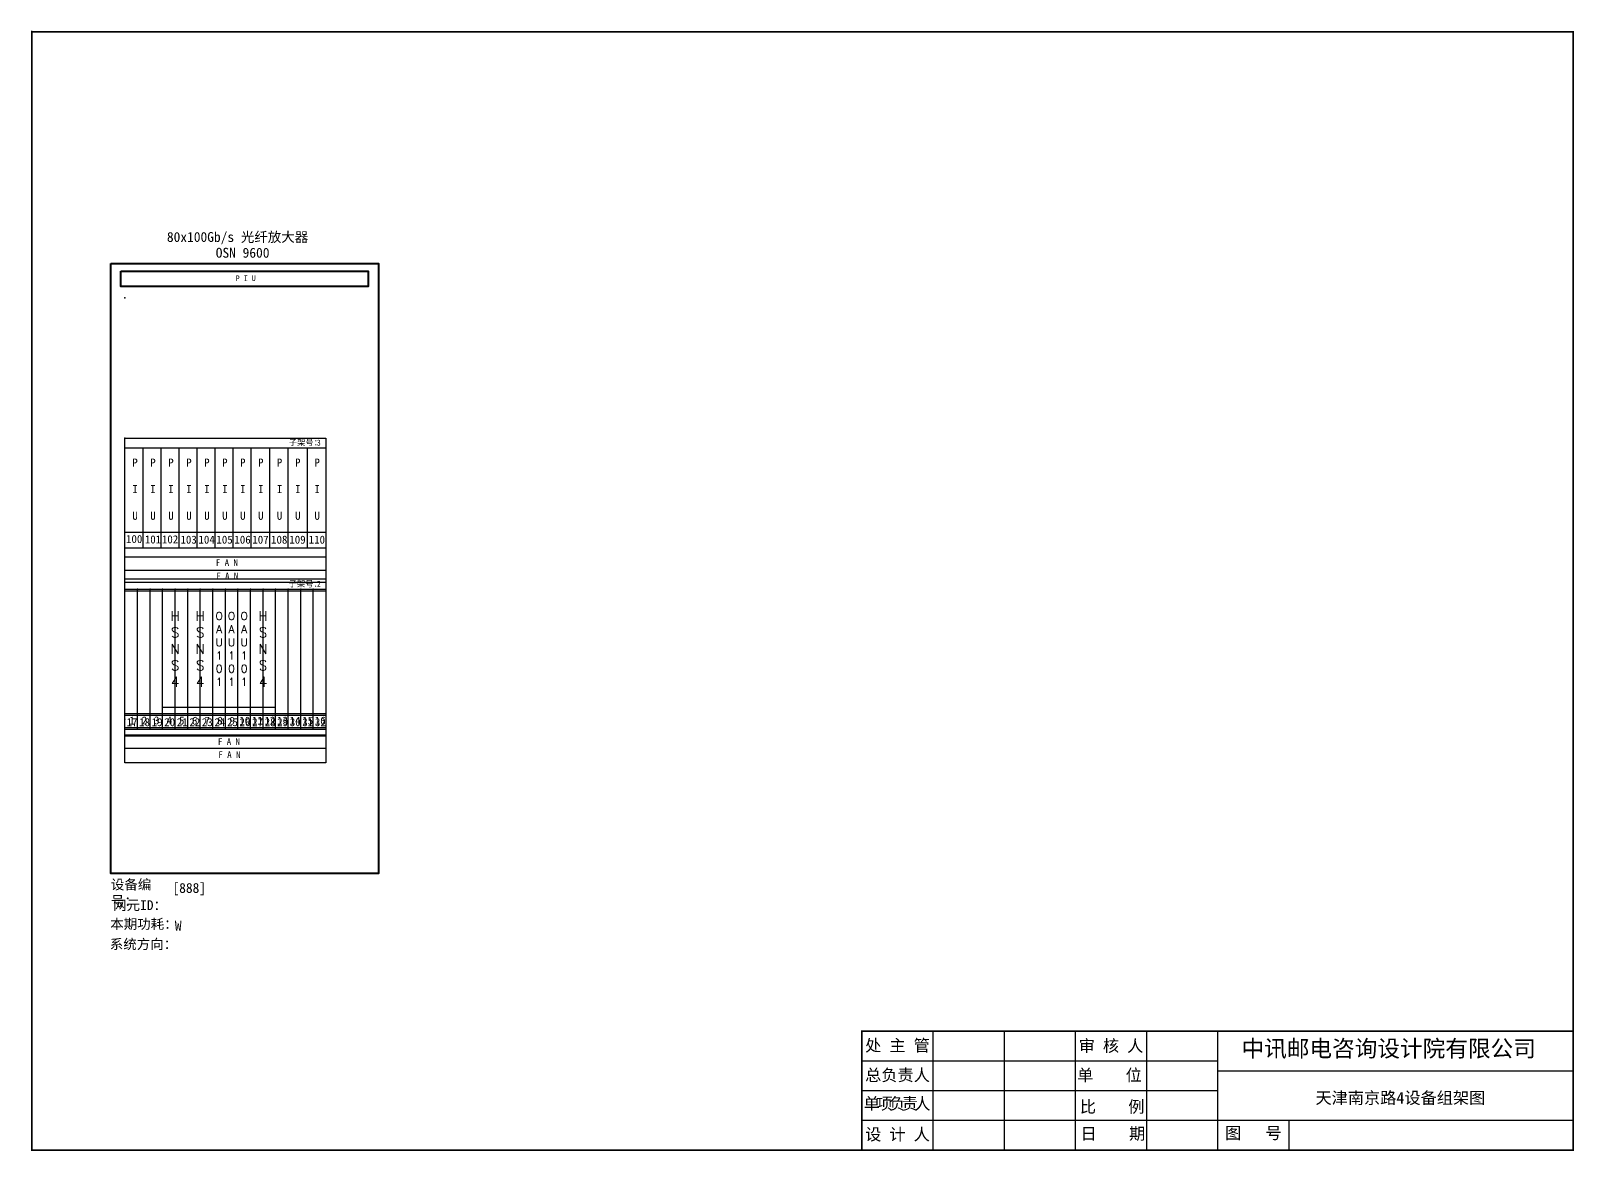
# Model space of a CAD drawing. Header units: millimetres. Extents: x -239 to 1556, y 138 to 1134.
# Drawn here: x 843.8 to 1234.2, y 175.3 to 458.5 of the extents above; entities that cross this region are included whole.
import ezdxf
from ezdxf.enums import TextEntityAlignment as Align

# ---------------------------------------------------------------- set-up
doc = ezdxf.new("R2010")
doc.units = ezdxf.units.MM
doc.styles.get("Standard").update_dxf_attribs({"font": 'txt', "bigfont": 'gbcbig.shx'})
doc.styles.add('ZZCS_STD', font='txt.SHX', dxfattribs={"height": 2.5, "bigfont": 'EJ.SHX'})
doc.styles.add('图名图号字体', font='', dxfattribs={"height": 3})
doc.styles.add('图框大字体', font='simhei.ttf', dxfattribs={"height": 3})
doc.styles.add('图框小字体', font='simhei.ttf', dxfattribs={"height": 2.5})
doc.styles.add('地线图字体', font='', dxfattribs={"height": 2.5})
doc.styles.add('平面图字体', font='', dxfattribs={"height": 2.5})
doc.styles.add('系统图字体', font='', dxfattribs={"height": 2.5})
doc.styles.get('图名图号字体').set_extended_font_data('SimSun')
doc.styles.get('地线图字体').set_extended_font_data('SimSun')
doc.styles.get('平面图字体').set_extended_font_data('SimSun')
doc.styles.get('系统图字体').set_extended_font_data('SimSun')

# ---------------------------------------------------------------- blocks, each defined once
blk = doc.blocks.new('华为4位组架_新增')
at = {"color": 0, "lineweight": 40}
for points in [[(0, 154.21), (67.75, 154.21), (67.75, 0), (0, 0)], [(2.55, 152.31), (65.09, 152.31), (65.09, 148.38), (2.55, 148.38)]]:
    blk.add_lwpolyline(points, close=True, dxfattribs=at)
at = {"color": 0}
for p in [(3.57, 145.54), (3.57, 110.02), (3.57, 74.51), (3.57, 38.99)]:
    blk.add_point(p, dxfattribs=at)
at = {"color": 0, "attachment_point": 1}
for s, insert, char_height, width, style in [('P I U', (31.61, 151.18), 1.417, 6.7026, '地线图字体'), ('设备编号：', (0.02, -1.56), 2.5, 15.9877, '平面图字体'), ('网元ID：', (0.58, -6.78), 2.5, 16.2404, '平面图字体'), ('本期功耗：', (-0.15, -11.53), 2.5, 17.0496, '平面图字体'), ('系统方向：', (-0.26, -16.63), 2.5, 17.0588, '平面图字体')]:
    blk.add_mtext(s, dxfattribs=dict(at, insert=insert, char_height=char_height, width=width, style=style))
at = {"color": 0, "style": '平面图字体'}
for tag, p in [('SYSTEMNAME', (35.36, 164.89)), ('TYPE', (34.61, 160.95)), ('MODEL', (35.31, 156.92))]:
    blk.add_attdef(tag, text='', height=2.5, dxfattribs=at).set_placement(p, align=Align.MIDDLE_CENTER)
for tag, p in [('RACKINDEX', (16.29, -2.1)), ('NETID', (16.28, -7.24))]:
    blk.add_attdef(tag, text='', height=2.5, dxfattribs=at).set_placement(p, align=Align.TOP_LEFT)
for tag, p in [('POWERWASTE', (16.2, -14.46)), ('SYSDIR1', (15.93, -19.34)), ('SYSDIR2', (15.79, -23.04)), ('SYSDIR3', (15.76, -26.95)), ('SYSDIR4', (15.76, -30.75)), ('SYSDIR5', (15.77, -34.95)), ('SYSDIR6', (15.77, -38.97)), ('SYSDIR7', (15.7, -42.84)), ('SYSDIR8', (15.59, -46.56))]:
    blk.add_attdef(tag, p, '', height=2.5, dxfattribs=at)
blk = doc.blocks.new('A$C15233853')
at = {"color": 250, "char_height": 3, "width": 25.0807, "attachment_point": 1}
for s, insert in [('{\\fSimSun|b0|i0|c134|p2;单}', (0.29, 4.15)), ('{\\fSimSun|b0|i0|c134|p2;项}', (3.49, 4.15)), ('{\\fSimSun|b0|i0|c134|p2;负}', (6.69, 4.15)), ('{\\fSimSun|b0|i0|c134|p2;责}', (9.89, 4.15)), ('{\\fSimSun|b0|i0|c134|p2;人}', (13.09, 4.15))]:
    blk.add_mtext(s, dxfattribs=dict(at, insert=insert))
blk = doc.blocks.new('ZZCSTK_A3标准图框')
for p, q in [((0, 0), (0, 283)), ((228, 30.11), (228, 0.11)), ((246, 30.11), (246, 0)), ((264, 30.11), (264, 0)), ((282, 30.11), (282, 0)), ((300, 30.11), (300, 0)), ((210, 22.61), (300, 22.61)), ((300, 20.11), (390, 20.11)), ((210, 15.11), (300, 15.11)), ((210, 7.61), (300, 7.61)), ((300, 7.61), (390, 7.61)), ((318, 7.61), (318, 0))]:
    blk.add_line(p, q)
at = {"const_width": 0.45}
blk.add_lwpolyline([(0, 0), (390, 0), (390, 282.8), (0, 282.8)], close=True, dxfattribs=at)
at = {"const_width": 0.4}
blk.add_lwpolyline([(390, 30.11), (210, 30.11), (210, 0.11)], dxfattribs=at)
blk.add_blockref('A$C15233853', (210.2, 9.14))
at = {"char_height": 3, "style": '图名图号字体'}
for s, insert, width, attachment_point in [('{\\fSimSun|b0|i0|c134|p2;处 主 管}', (219.03, 26.34), 17, 5), ('{\\fSimSun|b0|i0|c134|p2;审 核 人}', (264.87, 26.24), 17, 4), ('{\\fSimSun|b0|i0|c134|p2;总负责人}', (219.03, 18.84), 17, 5), ('{\\fSimSun|b0|i0|c134|p2;单    位}', (264.5, 18.84), 17, 4), ('{\\fSimSun|b0|i0|c134|p2;比    例}', (265.16, 10.84), 17, 4), ('{\\fSimSun|b0|i0|c134|p2;设 计 人}', (219.03, 3.84), 17, 5), ('{\\fSimSun|b0|i0|c134|p2;日    期}', (265.35, 4.03), 17, 4), ('{\\fSimSun|b0|i0|c134|p2;图   号}', (301.91, 5.86), 15.2047, 1)]:
    blk.add_mtext(s, dxfattribs=dict(at, insert=insert, width=width, attachment_point=attachment_point))
at = {"insert": (306.06, 27.83), "char_height": 4.2, "width": 79.1383, "attachment_point": 1}
blk.add_mtext('\\fSimHei|b0|i0|c134|p2;中讯邮电咨询设计院有限公司', dxfattribs=at)
for tag, height, style, p in [('处主管', 2.5, '图框小字体', (236.8, 24.76)), ('审核人', 2.5, '图框小字体', (291.15, 24.76)), ('总负责人', 2.5, '图框小字体', (236.8, 16.72)), ('单位', 2.5, '图框小字体', (291.15, 17.31)), ('单项负责人', 2.5, '图框小字体', (236.8, 9.97)), ('比例', 2.5, '图框小字体', (291.15, 9.39)), ('图名', 3, '图框大字体', (346.26, 11.75)), ('设计人', 2.5, '图框小字体', (236.8, 2.16)), ('日期', 2.5, '图框小字体', (291.3, 2)), ('图号', 2.5, '图框小字体', (353.24, 2.49))]:
    blk.add_attdef(tag, text='', height=height, dxfattribs=dict(style=style)).set_placement(p, align=Align.CENTER)
blk = doc.blocks.new('*U11')
for p, q in [((0, -2.64), (50.82, -2.64)), ((0, -2.64), (50.82, -2.64)), ((3.18, -37.61), (3.18, -2.64)), ((6.35, -37.61), (6.35, -2.64)), ((9.53, -37.61), (9.53, -2.64)), ((12.71, -37.61), (12.71, -2.64)), ((15.88, -37.61), (15.88, -2.64)), ((19.06, -37.61), (19.06, -2.64)), ((22.23, -37.61), (22.23, -2.64)), ((25.41, -37.61), (25.41, -2.64)), ((28.59, -37.61), (28.59, -2.64)), ((31.76, -37.61), (31.76, -2.64)), ((34.94, -37.61), (34.94, -2.64)), ((38.12, -37.61), (38.12, -2.64)), ((41.29, -37.61), (41.29, -2.64)), ((44.47, -37.61), (44.47, -2.64)), ((47.64, -37.61), (47.64, -2.64)), ((0, -34.08), (50.82, -34.08)), ((6.35, -37.61), (6.35, -34.1)), ((9.53, -37.61), (9.53, -34.1)), ((12.71, -37.61), (12.71, -34.1)), ((15.88, -37.61), (15.88, -34.1)), ((19.06, -37.61), (19.06, -34.1)), ((22.23, -37.61), (22.23, -34.1)), ((25.41, -37.61), (25.41, -34.1)), ((28.59, -37.61), (28.59, -34.1)), ((31.76, -37.61), (31.76, -34.1)), ((34.94, -37.61), (34.94, -34.1)), ((38.12, -37.61), (38.12, -34.1)), ((41.29, -37.61), (41.29, -34.1)), ((44.47, -37.61), (44.47, -34.1)), ((47.64, -37.61), (47.64, -34.1)), ((0, -37.61), (50.82, -37.61)), ((0, -39.71), (50.82, -39.71)), ((0, -39.71), (50.82, -39.71)), ((0, -42.86), (50.82, -42.86))]:
    blk.add_line(p, q)
blk.add_lwpolyline([(0, 0), (50.82, 0), (50.82, -46.58), (0, -46.58)], close=True)
for p in [(0, -2.64), (3.18, -2.64), (6.35, -2.64), (9.53, -2.64), (12.71, -2.64), (15.88, -2.64), (19.06, -2.64), (22.23, -2.64), (25.41, -2.64), (28.59, -2.64), (31.76, -2.64), (34.94, -2.64), (38.12, -2.64), (41.29, -2.64), (44.47, -2.64), (47.64, -2.64), (50.82, -2.64), (0, -34.08), (3.18, -34.08), (6.35, -34.08), (9.53, -34.08), (12.71, -34.08), (15.88, -34.08), (19.06, -34.08), (22.23, -34.08), (25.41, -34.08), (28.59, -34.08), (31.76, -34.08), (34.94, -34.08), (38.12, -34.08), (41.29, -34.08), (44.47, -34.08), (47.64, -34.08), (50.82, -34.08)]:
    blk.add_point(p)
at = {"color": 0, "linetype": 'ByBlock', "style": '系统图字体'}
blk.add_text('子架号：', height=1.5, dxfattribs=at).set_placement((41.42, -2.04))
at = {"attachment_point": 1, "style": '地线图字体'}
for s, insert, char_height, width in [('1', (1.14, -34.85), 2.02, 1.9729), ('2', (4.24, -34.84), 2.02, 1.9729), ('3', (7.35, -34.81), 2.02, 1.9729), ('4', (10.54, -34.81), 2.02, 1.9729), ('5', (13.69, -34.86), 2.02, 1.9729), ('6', (16.96, -34.89), 2.02, 1.9729), ('7', (20.1, -34.89), 2.02, 1.9729), ('8', (23.37, -34.89), 2.02, 1.9729), ('9', (26.44, -34.89), 2.02, 1.9729), ('10', (28.93, -34.89), 2.025, 1.9729), ('11', (32.15, -34.87), 2.025, 1.9729), ('12', (35.32, -34.87), 2.025, 1.9729), ('13', (38.5, -34.87), 2.025, 1.9729), ('14', (41.68, -34.87), 2.025, 1.9729), ('15', (44.85, -34.87), 2.025, 1.9729), ('16', (48.03, -34.87), 2.025, 1.9729), ('F A N', (23.53, -40.38), 1.64, 9.4723), ('F A N', (23.64, -43.67), 1.64, 9.4723)]:
    blk.add_mtext(s, dxfattribs=dict(at, insert=insert, char_height=char_height, width=width))
at = {"color": 0, "linetype": 'ByBlock', "style": '系统图字体'}
blk.add_attdef('系统方向', text='', height=1.5, dxfattribs=at).set_placement((25.38, -1.41), align=Align.MIDDLE)
blk.add_attdef('子架号', (48.55, -2.02), '', height=1.5, dxfattribs=at)
blk = doc.blocks.new('*U12')
at = {"color": 0}
blk.add_line((0, 0), (50.82, 0), dxfattribs=at)
for p, q in [((0, -2.45), (50.82, -2.45)), ((4.55, -2.45), (4.55, -27.74)), ((9.09, -2.45), (9.09, -27.74)), ((13.64, -2.45), (13.64, -27.74)), ((18.18, -2.45), (18.18, -27.74)), ((22.73, -2.45), (22.73, -27.74)), ((27.28, -2.45), (27.28, -27.74)), ((31.82, -2.45), (31.82, -27.74)), ((36.56, -2.45), (36.56, -27.74)), ((41.18, -2.45), (41.18, -27.74)), ((46.08, -2.45), (46.08, -27.74)), ((0, -23.7), (50.82, -23.7)), ((0, -27.74), (50.82, -27.74)), ((0, -29.99), (50.82, -29.99)), ((0, -33.34), (50.82, -33.34)), ((0, -36.35), (50.82, -36.35)), ((0, -38.56), (50.82, -38.56)), ((0, -38.56), (50.82, -38.56)), ((3.18, -73.53), (3.18, -38.56)), ((6.35, -73.53), (6.35, -38.56)), ((9.53, -73.53), (9.53, -38.56)), ((15.88, -73.53), (15.88, -38.56)), ((22.23, -73.53), (22.23, -38.56)), ((25.41, -73.53), (25.41, -38.56)), ((28.59, -73.53), (28.59, -38.56)), ((31.76, -73.53), (31.76, -38.56)), ((38.12, -73.53), (38.12, -38.56)), ((41.29, -73.53), (41.29, -38.56)), ((44.47, -73.53), (44.47, -38.56)), ((47.64, -73.53), (47.64, -38.56)), ((0, -70), (50.82, -70)), ((6.35, -73.53), (6.35, -70.02)), ((9.53, -73.53), (9.53, -70.02)), ((12.71, -73.53), (12.71, -70.02)), ((15.88, -73.53), (15.88, -70.02)), ((19.06, -73.53), (19.06, -70.02)), ((22.23, -73.53), (22.23, -70.02)), ((25.41, -73.53), (25.41, -70.02)), ((28.59, -73.53), (28.59, -70.02)), ((31.76, -73.53), (31.76, -70.02)), ((34.94, -73.53), (34.94, -70.02)), ((38.12, -73.53), (38.12, -70.02)), ((41.29, -73.53), (41.29, -70.02)), ((44.47, -73.53), (44.47, -70.02)), ((47.64, -73.53), (47.64, -70.02)), ((0, -73.53), (50.82, -73.53)), ((0, -75.11), (50.82, -75.11))]:
    blk.add_line(p, q)
blk.add_lwpolyline([(0, 0), (50.82, 0), (50.82, -75.11), (0, -75.11)], close=True)
for p in [(0, -38.56), (3.18, -38.56), (6.35, -38.56), (9.53, -38.56), (12.71, -38.56), (15.88, -38.56), (19.06, -38.56), (22.23, -38.56), (25.41, -38.56), (28.59, -38.56), (31.76, -38.56), (34.94, -38.56), (38.12, -38.56), (41.29, -38.56), (44.47, -38.56), (47.64, -38.56), (50.82, -38.56), (0, -70), (3.18, -70), (6.35, -70), (9.53, -70), (12.71, -70), (15.88, -70), (19.06, -70), (22.23, -70), (25.41, -70), (28.59, -70), (31.76, -70), (34.94, -70), (38.12, -70), (41.29, -70), (44.47, -70), (47.64, -70), (50.82, -70)]:
    blk.add_point(p)
at = {"color": 0, "linetype": 'ByBlock', "style": '系统图字体'}
blk.add_text('子架号：', height=1.5, dxfattribs=at).set_placement((41.45, -1.82))
at = {"attachment_point": 1, "style": '地线图字体'}
for s, insert, char_height, width in [('P\\P\\PI\\P\\PU', (1.87, -5.12), 2.02, 2.2753), ('P\\P\\PI\\P\\PU', (6.41, -5.12), 2.02, 2.2753), ('P\\P\\PI\\P\\PU', (10.96, -5.12), 2.02, 2.2753), ('P\\P\\PI\\P\\PU', (15.51, -5.12), 2.02, 2.2753), ('P\\P\\PI\\P\\PU', (20.05, -5.12), 2.02, 2.2753), ('P\\P\\PI\\P\\PU', (24.6, -5.12), 2.02, 2.2753), ('P\\P\\PI\\P\\PU', (29.14, -5.12), 2.02, 2.2753), ('P\\P\\PI\\P\\PU', (33.69, -5.12), 2.02, 2.2753), ('P\\P\\PI\\P\\PU', (38.43, -5.12), 2.02, 2.2753), ('P\\P\\PI\\P\\PU', (43.05, -5.12), 2.02, 2.2753), ('P\\P\\PI\\P\\PU', (47.95, -5.12), 2.02, 2.2753), ('100', (0.27, -24.46), 2.025, 1.9729), ('101', (5.03, -24.57), 2.025, 1.9729), ('102', (9.35, -24.54), 2.025, 1.9729), ('103', (14.05, -24.62), 2.025, 1.9729), ('104', (18.6, -24.62), 2.025, 1.9729), ('105', (23.14, -24.62), 2.025, 3.9353), ('106', (27.69, -24.62), 2.025, 3.7918), ('107', (32.23, -24.62), 2.025, 4.2226), ('108', (36.97, -24.62), 2.025, 3.7918), ('109', (41.59, -24.62), 2.025, 3.9832), ('110', (46.49, -24.62), 2.025, 3.9832), ('F A N', (23.01, -30.62), 1.64, 9.4723), ('F A N', (23.11, -33.99), 1.64, 9.4723), ('17', (0.42, -70.77), 2.025, 2.3993), ('18', (3.59, -70.77), 2.025, 2.3993), ('19', (6.77, -70.77), 2.025, 2.3993), ('20', (9.94, -70.77), 2.025, 2.3993), ('21', (13.12, -70.77), 2.025, 2.3993), ('22', (16.3, -70.77), 2.025, 2.3993), ('23', (19.47, -70.77), 2.025, 2.3993), ('24', (22.65, -70.77), 2.025, 2.3993), ('25', (25.83, -70.77), 2.025, 2.3993), ('26', (29, -70.77), 2.025, 2.3993), ('27', (32.18, -70.77), 2.025, 2.3993), ('28', (35.35, -70.77), 2.025, 2.3993), ('29', (38.53, -70.77), 2.025, 2.3993), ('30', (41.71, -70.77), 2.025, 2.3993), ('31', (44.88, -70.77), 2.025, 2.3993), ('32', (48.06, -70.77), 2.025, 2.3993)]:
    blk.add_mtext(s, dxfattribs=dict(at, insert=insert, char_height=char_height, width=width))
at = {"color": 0, "linetype": 'ByBlock', "style": '系统图字体'}
blk.add_attdef('系统方向', text='', height=1.5, dxfattribs=at).set_placement((26.27, -1.11), align=Align.MIDDLE)
blk.add_attdef('子架号', (48.54, -1.85), '', height=1.5, dxfattribs=at)
blk = doc.blocks.new('*U13', base_point=(877.11, 285.54))
blk.add_line((877.11, 287.54), (883.47, 287.54))
at = {"linetype": 'Continuous', "lineweight": 0}
blk.add_lwpolyline([(877.11, 285.54), (877.11, 316.98), (883.47, 316.98), (883.47, 285.54)], close=True, dxfattribs=at)
at = {"insert": (880.29, 302.26), "char_height": 2.5, "attachment_point": 5, "style": 'ZZCS_STD'}
blk.add_mtext('H\\PS\\PN\\PS\\P4', dxfattribs=at)
at = {"color": 0}
blk.add_attdef('LandaNum', (880.29, 286.54), '', height=1.8, dxfattribs=at)
blk = doc.blocks.new('*U14', base_point=(889.82, 285.54))
blk.add_line((889.82, 287.54), (893, 287.54))
at = {"linetype": 'Continuous', "lineweight": 0}
blk.add_lwpolyline([(889.82, 285.54), (889.82, 316.98), (893, 316.98), (893, 285.54)], close=True, dxfattribs=at)
at = {"insert": (891.41, 302.26), "char_height": 2, "attachment_point": 5, "style": 'ZZCS_STD'}
blk.add_mtext('O\\PA\\PU\\P1\\P0\\P1', dxfattribs=at)
at = {"color": 0}
blk.add_attdef('LandaNum', (891.41, 286.54), '', height=1.8, dxfattribs=at)
blk = doc.blocks.new('*U15', base_point=(893, 285.54))
blk.add_line((893, 287.54), (896.17, 287.54))
at = {"linetype": 'Continuous', "lineweight": 0}
blk.add_lwpolyline([(893, 285.54), (893, 316.98), (896.17, 316.98), (896.17, 285.54)], close=True, dxfattribs=at)
at = {"insert": (894.58, 302.26), "char_height": 2, "attachment_point": 5, "style": 'ZZCS_STD'}
blk.add_mtext('O\\PA\\PU\\P1\\P0\\P1', dxfattribs=at)
at = {"color": 0}
blk.add_attdef('LandaNum', (894.58, 286.54), '', height=1.8, dxfattribs=at)
blk = doc.blocks.new('*U16', base_point=(896.17, 285.54))
blk.add_line((896.17, 287.54), (899.35, 287.54))
at = {"linetype": 'Continuous', "lineweight": 0}
blk.add_lwpolyline([(896.17, 285.54), (896.17, 316.98), (899.35, 316.98), (899.35, 285.54)], close=True, dxfattribs=at)
at = {"insert": (897.76, 302.26), "char_height": 2, "attachment_point": 5, "style": 'ZZCS_STD'}
blk.add_mtext('O\\PA\\PU\\P1\\P0\\P1', dxfattribs=at)
at = {"color": 0}
blk.add_attdef('LandaNum', (897.76, 286.54), '', height=1.8, dxfattribs=at)
blk = doc.blocks.new('*U21', base_point=(899.35, 285.54))
blk.add_line((899.35, 287.54), (905.7, 287.54))
at = {"linetype": 'Continuous', "lineweight": 0}
blk.add_lwpolyline([(899.35, 285.54), (899.35, 316.98), (905.7, 316.98), (905.7, 285.54)], close=True, dxfattribs=at)
at = {"insert": (902.52, 302.26), "char_height": 2.5, "attachment_point": 5, "style": 'ZZCS_STD'}
blk.add_mtext('H\\PS\\PN\\PS\\P4', dxfattribs=at)
at = {"color": 0}
blk.add_attdef('LandaNum', (902.52, 286.54), '', height=1.8, dxfattribs=at)
blk = doc.blocks.new('*U22', base_point=(883.47, 285.54))
blk.add_line((883.47, 287.54), (889.82, 287.54))
at = {"linetype": 'Continuous', "lineweight": 0}
blk.add_lwpolyline([(883.47, 285.54), (883.47, 316.98), (889.82, 316.98), (889.82, 285.54)], close=True, dxfattribs=at)
at = {"insert": (886.64, 302.26), "char_height": 2.5, "attachment_point": 5, "style": 'ZZCS_STD'}
blk.add_mtext('H\\PS\\PN\\PS\\P4', dxfattribs=at)
at = {"color": 0}
blk.add_attdef('LandaNum', (886.64, 286.54), '', height=1.8, dxfattribs=at)

msp = doc.modelspace()

# ---------------------------------------------------------------- block references
for name, p, values in [('ZZCSTK_A3标准图框', (844.02, 175.51), {'图名': '天津南京路4设备组架图'}), ('*U12', (867.59, 355.53), {'子架号': '3'}), ('*U11', (867.59, 320.02), {'子架号': '2'})]:
    msp.add_blockref(name, p).add_auto_attribs(values)
ref = msp.add_blockref('华为4位组架_新增', (864.02, 245.51))
ref.add_attrib('POWERWASTE', 'W', (880.22, 231.05), dxfattribs={"color": 0, "height": 2.5, "style": '平面图字体'})
ref.add_attrib('TYPE_001', '80x100Gb/s 光纤放大器', (878.21, 405.18), dxfattribs={"color": 0, "height": 2.5, "style": '平面图字体'})
ref.add_attrib('MODEL_001', 'OSN 9600', (890.56, 401.19), dxfattribs={"color": 0, "height": 2.5, "style": '平面图字体'})
ref.add_attrib('RACKINDEX_001', '[888]', (879.61, 240.58), dxfattribs={"color": 0, "height": 2.5, "style": '平面图字体'})
for name, p in [('*U13', (877.11, 285.54)), ('*U22', (883.47, 285.54)), ('*U14', (889.82, 285.54)), ('*U15', (893, 285.54)), ('*U16', (896.17, 285.54)), ('*U21', (899.35, 285.54))]:
    msp.add_blockref(name, p)

doc.saveas('drawing.dxf')
